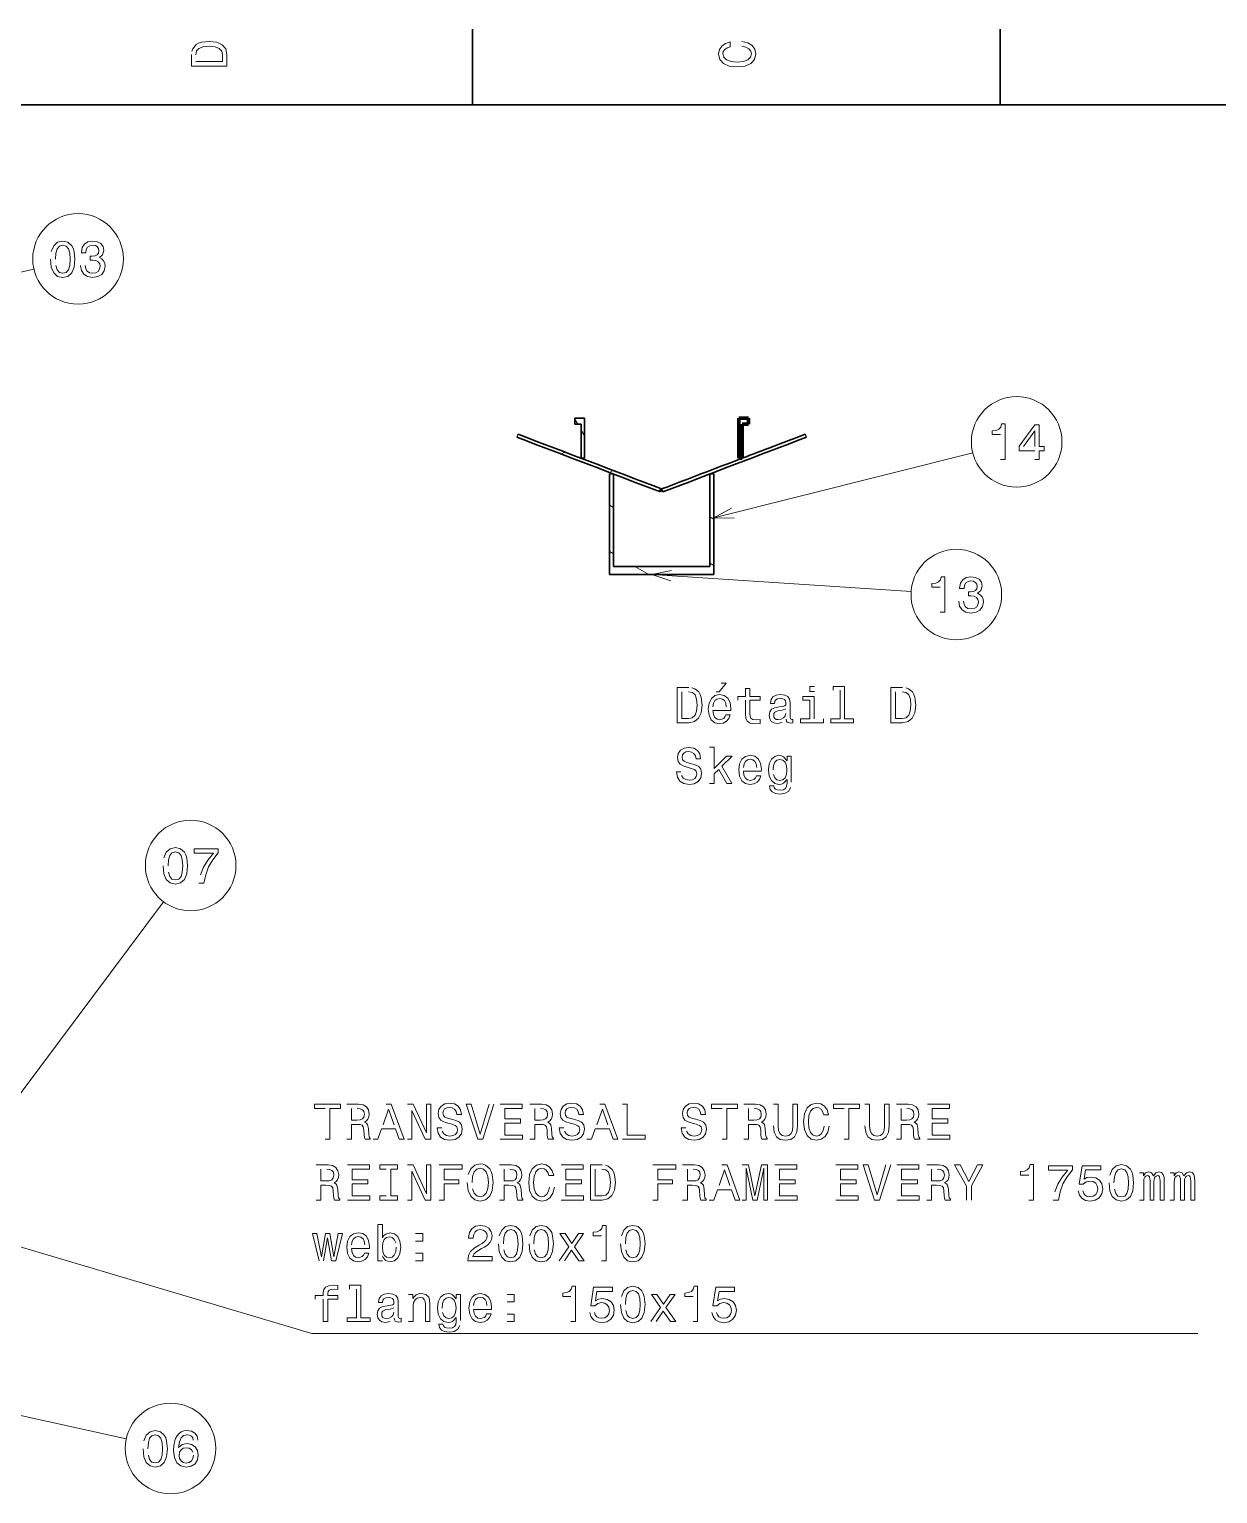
# Model space of a CAD drawing. Extents: x 0 to 179, y 1 to 126.
# Drawn here: x 92.9 to 143.1, y 63.3 to 125.2 of the extents above; entities that cross this region are included whole.
import ezdxf

# ---------------------------------------------------------------- set-up
doc = ezdxf.new("R2010")
doc.units = 0
doc.linetypes.add('DASHDOT', pattern=[18.5, 12, -3, 0.5, -3])

msp = doc.modelspace()

# ---------------------------------------------------------------- linework, layer by layer
at = {"color": 7, "lineweight": 35, "ltscale": 0.1875}
for points in [[(111.602, 122.018), (111.602, 125.207)], [(133.923, 122.018), (133.923, 125.207)]]:
    msp.add_lwpolyline(points, dxfattribs=at)
at = {"color": 7, "lineweight": 13}
for points in [[(99.733, 124.142), (99.733, 123.647), (101.221, 123.647), (101.221, 124.142), (101.174, 124.376), (101.031, 124.549), (100.797, 124.657), (100.477, 124.695), (100.151, 124.661), (100.023, 124.618), (99.92, 124.558), (99.78, 124.384), (99.746, 124.271)], [(122.989, 124.491), (123.169, 124.449), (123.297, 124.378), (123.377, 124.279), (123.402, 124.163), (123.364, 124.024), (123.248, 123.915), (123.059, 123.842), (122.798, 123.818), (122.538, 123.842), (122.347, 123.913), (122.232, 124.022), (122.191, 124.163), (122.212, 124.266), (122.272, 124.354), (122.369, 124.423), (122.502, 124.47), (122.502, 124.674), (122.298, 124.609), (122.144, 124.498), (122.047, 124.346), (122.013, 124.163), (122.067, 123.936), (122.217, 123.762), (122.463, 123.651), (122.798, 123.612), (123.132, 123.651), (123.379, 123.762), (123.531, 123.936), (123.583, 124.163), (123.542, 124.363), (123.428, 124.524), (123.242, 124.637), (122.989, 124.697)], [(99.911, 124.127), (99.943, 124.29), (100.042, 124.401), (100.218, 124.468), (100.477, 124.489), (100.728, 124.466), (100.904, 124.399), (101.009, 124.286), (101.043, 124.127), (101.043, 123.846), (99.911, 123.846)]]:
    msp.add_lwpolyline(points, dxfattribs=at)
at = {"color": 7, "lineweight": 35}
msp.add_lwpolyline([(174.312, 122.018), (4.252, 122.018)], dxfattribs=at)
at = {"color": 5, "lineweight": 13}
for points in [[(93.769, 115.478), (93.801, 115.141), (93.902, 114.901), (94.062, 114.755), (94.285, 114.708), (94.506, 114.755), (94.667, 114.901), (94.766, 115.141), (94.8, 115.478), (94.766, 115.812), (94.725, 115.945), (94.667, 116.054), (94.506, 116.2), (94.285, 116.25), (94.062, 116.2), (93.902, 116.052), (93.801, 115.812)], [(93.974, 115.478), (93.992, 115.737), (94.045, 115.924), (94.142, 116.033), (94.285, 116.072), (94.427, 116.033), (94.523, 115.924), (94.577, 115.737), (94.594, 115.478), (94.577, 115.216), (94.523, 115.03), (94.427, 114.92), (94.285, 114.884), (94.142, 114.92), (94.045, 115.03), (93.992, 115.216)], [(95.036, 115.218), (95.036, 115.203), (95.07, 114.997), (95.171, 114.843), (95.33, 114.744), (95.54, 114.708), (95.763, 114.744), (95.93, 114.839), (96.037, 114.989), (96.076, 115.182), (96.059, 115.308), (96.011, 115.411), (95.934, 115.491), (95.831, 115.548), (95.971, 115.664), (96.02, 115.849), (95.988, 116.016), (95.896, 116.142), (95.746, 116.222), (95.54, 116.25), (95.347, 116.215), (95.199, 116.121), (95.102, 115.971), (95.07, 115.771), (95.07, 115.756), (95.261, 115.756), (95.278, 115.894), (95.334, 115.992), (95.424, 116.052), (95.55, 116.074), (95.662, 116.057), (95.743, 116.012), (95.793, 115.939), (95.812, 115.84), (95.793, 115.735), (95.741, 115.664), (95.651, 115.621), (95.529, 115.608), (95.445, 115.611), (95.445, 115.441), (95.55, 115.446), (95.685, 115.426), (95.786, 115.375), (95.846, 115.291), (95.868, 115.182), (95.844, 115.057), (95.782, 114.965), (95.683, 114.907), (95.553, 114.888), (95.417, 114.909), (95.319, 114.974), (95.257, 115.077), (95.233, 115.218)], [(133.931, 107.013), (134.126, 107.013), (134.126, 108.512), (133.98, 108.512), (133.941, 108.381), (133.864, 108.294), (133.746, 108.242), (133.583, 108.225), (133.583, 108.073), (133.931, 108.073)], [(135.378, 107.013), (135.571, 107.013), (135.571, 107.382), (135.783, 107.382), (135.783, 107.554), (135.571, 107.554), (135.571, 108.469), (135.376, 108.469), (134.724, 107.571), (134.724, 107.382), (135.378, 107.382)], [(134.904, 107.554), (135.378, 108.221), (135.378, 107.554)], [(121.816, 104.538), (132.757, 107.29)], [(122.559, 104.951), (121.816, 104.538), (122.666, 104.525)], [(120.018, 102.31), (119.184, 102.144), (119.989, 101.871)], [(119.184, 102.144), (130.153, 101.421)], [(131.38, 100.551), (131.575, 100.551), (131.575, 102.05), (131.429, 102.05), (131.39, 101.919), (131.313, 101.831), (131.195, 101.78), (131.032, 101.763), (131.032, 101.61), (131.38, 101.61)], [(132.169, 101.019), (132.169, 101.004), (132.203, 100.798), (132.304, 100.643), (132.462, 100.545), (132.673, 100.508), (132.896, 100.545), (133.063, 100.639), (133.17, 100.789), (133.209, 100.982), (133.191, 101.109), (133.144, 101.212), (133.067, 101.291), (132.964, 101.349), (133.104, 101.465), (133.153, 101.649), (133.121, 101.816), (133.029, 101.943), (132.878, 102.022), (132.673, 102.05), (132.48, 102.016), (132.332, 101.921), (132.235, 101.771), (132.203, 101.572), (132.203, 101.557), (132.394, 101.557), (132.411, 101.694), (132.467, 101.793), (132.557, 101.853), (132.683, 101.874), (132.795, 101.857), (132.876, 101.812), (132.926, 101.739), (132.945, 101.64), (132.926, 101.535), (132.874, 101.465), (132.784, 101.422), (132.662, 101.409), (132.578, 101.411), (132.578, 101.242), (132.683, 101.246), (132.818, 101.227), (132.919, 101.175), (132.979, 101.092), (133.001, 100.982), (132.977, 100.858), (132.915, 100.766), (132.816, 100.708), (132.685, 100.688), (132.55, 100.71), (132.452, 100.774), (132.39, 100.877), (132.366, 101.019)], [(120.758, 97.362), (120.263, 97.362), (120.263, 95.874), (120.758, 95.874), (120.992, 95.921), (121.166, 96.064), (121.273, 96.298), (121.312, 96.618), (121.277, 96.943), (121.234, 97.072), (121.174, 97.175), (121.001, 97.314), (120.887, 97.349)], [(121.903, 97.181), (122.03, 97.181), (122.328, 97.546), (122.118, 97.546)], [(123.151, 96.826), (123.151, 96.249), (123.164, 96.062), (123.224, 95.934), (123.344, 95.859), (123.548, 95.833), (123.771, 95.844), (123.771, 96.006), (123.608, 95.994), (123.46, 96.011), (123.381, 96.064), (123.346, 96.154), (123.34, 96.281), (123.34, 96.826), (123.771, 96.826), (123.771, 96.986), (123.34, 96.986), (123.34, 97.323), (123.151, 97.323), (123.151, 96.986), (122.825, 96.986), (122.825, 96.826)], [(126.063, 97.413), (125.864, 97.413), (125.864, 97.199), (126.063, 97.199)], [(127.146, 97.254), (127.146, 96.032), (126.758, 96.032), (126.758, 95.874), (127.72, 95.874), (127.72, 96.032), (127.334, 96.032), (127.334, 97.413), (126.85, 97.413), (126.85, 97.254)], [(129.794, 97.362), (129.298, 97.362), (129.298, 95.874), (129.794, 95.874), (130.027, 95.921), (130.201, 96.064), (130.308, 96.298), (130.347, 96.618), (130.313, 96.943), (130.27, 97.072), (130.21, 97.175), (130.036, 97.314), (129.922, 97.349)], [(120.743, 97.184), (120.906, 97.151), (121.018, 97.053), (121.084, 96.877), (121.106, 96.618), (121.082, 96.367), (121.016, 96.191), (120.902, 96.086), (120.743, 96.051), (120.462, 96.051), (120.462, 97.184)], [(121.773, 96.395), (122.527, 96.395), (122.529, 96.482), (122.495, 96.729), (122.401, 96.913), (122.251, 97.025), (122.051, 97.066), (121.856, 97.023), (121.706, 96.903), (121.61, 96.708), (121.575, 96.45), (121.607, 96.187), (121.704, 95.994), (121.852, 95.874), (122.045, 95.833), (122.212, 95.861), (122.349, 95.934), (122.45, 96.049), (122.508, 96.204), (122.321, 96.204), (122.283, 96.118), (122.227, 96.054), (122.068, 96.002), (121.946, 96.026), (121.854, 96.101), (121.794, 96.223), (121.773, 96.388)], [(121.773, 96.553), (121.796, 96.701), (121.854, 96.811), (121.942, 96.877), (122.058, 96.901), (122.171, 96.877), (122.259, 96.811), (122.313, 96.701), (122.332, 96.553)], [(124.873, 96.024), (124.873, 96.017), (124.884, 95.944), (124.916, 95.893), (125.051, 95.852), (125.156, 95.869), (125.156, 96.015), (125.111, 96.009), (125.051, 96.036), (125.04, 96.122), (125.04, 96.718), (125.014, 96.871), (124.939, 96.978), (124.809, 97.042), (124.624, 97.066), (124.444, 97.04), (124.311, 96.967), (124.228, 96.853), (124.2, 96.703), (124.2, 96.69), (124.369, 96.69), (124.384, 96.78), (124.431, 96.845), (124.508, 96.883), (124.618, 96.898), (124.723, 96.888), (124.798, 96.856), (124.843, 96.8), (124.858, 96.723), (124.849, 96.633), (124.815, 96.588), (124.729, 96.566), (124.568, 96.549), (124.384, 96.51), (124.253, 96.442), (124.176, 96.335), (124.153, 96.176), (124.174, 96.034), (124.24, 95.929), (124.348, 95.863), (124.496, 95.839), (124.695, 95.884)], [(126.057, 96.032), (126.057, 96.986), (125.572, 96.986), (125.572, 96.826), (125.868, 96.826), (125.868, 96.032), (125.482, 96.032), (125.482, 95.874), (126.447, 95.874), (126.447, 96.032)], [(129.779, 97.184), (129.942, 97.151), (130.053, 97.053), (130.12, 96.877), (130.141, 96.618), (130.117, 96.367), (130.051, 96.191), (129.937, 96.086), (129.779, 96.051), (129.498, 96.051), (129.498, 97.184)], [(124.852, 96.277), (124.826, 96.165), (124.757, 96.079), (124.654, 96.024), (124.528, 96.004), (124.446, 96.015), (124.388, 96.049), (124.352, 96.109), (124.341, 96.193), (124.35, 96.268), (124.384, 96.322), (124.521, 96.382), (124.695, 96.407), (124.852, 96.459)], [(120.422, 93.794), (120.227, 93.794), (120.269, 93.566), (120.377, 93.399), (120.542, 93.298), (120.765, 93.262), (120.986, 93.296), (121.151, 93.391), (121.256, 93.539), (121.294, 93.734), (121.262, 93.909), (121.172, 94.023), (121.026, 94.098), (120.831, 94.154), (120.664, 94.195), (120.555, 94.242), (120.492, 94.31), (120.473, 94.418), (120.492, 94.514), (120.548, 94.587), (120.634, 94.636), (120.752, 94.654), (120.872, 94.632), (120.966, 94.574), (121.029, 94.478), (121.059, 94.347), (121.254, 94.347), (121.254, 94.351), (121.219, 94.553), (121.119, 94.703), (120.96, 94.797), (120.745, 94.829), (120.553, 94.797), (120.402, 94.707), (120.306, 94.568), (120.272, 94.388), (120.3, 94.227), (120.381, 94.117), (120.51, 94.045), (120.685, 93.989), (120.859, 93.94), (120.99, 93.892), (121.069, 93.824), (121.097, 93.712), (121.071, 93.599), (121.005, 93.513), (120.904, 93.459), (120.773, 93.442), (120.628, 93.466), (120.516, 93.534), (120.445, 93.646)], [(121.633, 93.303), (121.822, 93.303), (121.822, 93.708), (122.019, 93.899), (122.358, 93.303), (122.57, 93.303), (122.148, 94.03), (122.581, 94.454), (122.343, 94.454), (121.822, 93.935), (121.822, 94.842), (121.633, 94.842)], [(123.063, 93.824), (123.818, 93.824), (123.82, 93.912), (123.786, 94.158), (123.692, 94.343), (123.541, 94.454), (123.342, 94.495), (123.147, 94.452), (122.997, 94.332), (122.9, 94.137), (122.866, 93.879), (122.898, 93.616), (122.995, 93.423), (123.143, 93.303), (123.336, 93.262), (123.503, 93.29), (123.64, 93.363), (123.741, 93.479), (123.799, 93.633), (123.612, 93.633), (123.574, 93.547), (123.518, 93.483), (123.359, 93.431), (123.237, 93.455), (123.145, 93.53), (123.085, 93.652), (123.063, 93.817)], [(123.063, 93.982), (123.087, 94.13), (123.145, 94.24), (123.233, 94.306), (123.348, 94.33), (123.462, 94.306), (123.55, 94.24), (123.604, 94.13), (123.623, 93.982)], [(125.085, 93.354), (125.085, 94.454), (124.905, 94.454), (124.905, 94.268), (124.757, 94.437), (124.667, 94.48), (124.566, 94.495), (124.384, 94.452), (124.243, 94.332), (124.15, 94.139), (124.118, 93.879), (124.15, 93.618), (124.243, 93.425), (124.384, 93.303), (124.566, 93.262), (124.669, 93.277), (124.755, 93.316), (124.905, 93.479), (124.905, 93.316), (124.888, 93.187), (124.841, 93.095), (124.751, 93.041), (124.616, 93.022), (124.498, 93.035), (124.414, 93.067), (124.365, 93.123), (124.35, 93.198), (124.168, 93.198), (124.168, 93.189), (124.195, 93.052), (124.281, 92.949), (124.418, 92.882), (124.605, 92.859), (124.828, 92.891), (124.976, 92.981), (125.059, 93.138)], [(124.313, 93.879), (124.333, 94.07), (124.391, 94.212), (124.481, 94.295), (124.601, 94.325), (124.727, 94.295), (124.821, 94.212), (124.879, 94.07), (124.901, 93.879), (124.879, 93.684), (124.821, 93.545), (124.727, 93.459), (124.601, 93.431), (124.481, 93.459), (124.391, 93.545), (124.333, 93.687)], [(98.53, 89.817), (98.562, 89.481), (98.663, 89.241), (98.824, 89.095), (99.047, 89.048), (99.268, 89.095), (99.429, 89.241), (99.527, 89.481), (99.562, 89.817), (99.527, 90.152), (99.487, 90.285), (99.429, 90.394), (99.268, 90.54), (99.047, 90.589), (98.824, 90.54), (98.663, 90.392), (98.562, 90.152)], [(100.04, 89.091), (100.256, 89.091), (100.327, 89.444), (100.451, 89.774), (100.627, 90.081), (100.857, 90.368), (100.857, 90.546), (99.836, 90.546), (99.836, 90.351), (100.651, 90.351), (100.415, 90.062), (100.237, 89.759), (100.113, 89.438)], [(98.736, 89.817), (98.753, 90.077), (98.807, 90.263), (98.903, 90.373), (99.047, 90.411), (99.189, 90.373), (99.285, 90.263), (99.339, 90.077), (99.356, 89.817), (99.339, 89.556), (99.285, 89.369), (99.189, 89.26), (99.047, 89.223), (98.903, 89.26), (98.807, 89.369), (98.753, 89.556)], [(91.825, 79.294), (98.547, 88.3)], [(105.382, 78.252), (105.579, 78.252), (105.579, 79.56), (106.029, 79.56), (106.029, 79.74), (104.929, 79.74), (104.929, 79.56), (105.382, 79.56)], [(106.293, 78.252), (106.492, 78.252), (106.492, 78.88), (106.696, 78.88), (106.846, 78.874), (106.94, 78.844), (106.992, 78.773), (107.013, 78.646), (107.024, 78.453), (107.037, 78.327), (107.063, 78.252), (107.288, 78.252), (107.288, 78.292), (107.239, 78.353), (107.221, 78.464), (107.206, 78.704), (107.17, 78.882), (107.121, 78.938), (107.043, 78.979), (107.129, 79.032), (107.189, 79.107), (107.228, 79.202), (107.241, 79.315), (107.211, 79.495), (107.125, 79.63), (106.983, 79.712), (106.79, 79.74), (106.293, 79.74)], [(106.735, 79.558), (106.865, 79.545), (106.958, 79.504), (107.016, 79.429), (107.035, 79.311), (107.013, 79.187), (106.956, 79.112), (106.857, 79.073), (106.722, 79.062), (106.492, 79.062), (106.492, 79.558)], [(107.41, 78.252), (107.607, 78.252), (107.764, 78.689), (108.358, 78.689), (108.514, 78.252), (108.716, 78.252), (108.171, 79.742), (107.953, 79.742)], [(107.832, 78.871), (108.062, 79.527), (108.291, 78.871)], [(108.864, 78.252), (109.042, 78.252), (109.042, 79.472), (109.612, 78.252), (109.842, 78.252), (109.842, 79.74), (109.661, 79.74), (109.661, 78.52), (109.097, 79.74), (108.864, 79.74)], [(110.305, 78.743), (110.11, 78.743), (110.152, 78.515), (110.26, 78.348), (110.425, 78.247), (110.648, 78.211), (110.869, 78.245), (111.034, 78.34), (111.139, 78.488), (111.177, 78.683), (111.145, 78.859), (111.055, 78.972), (110.909, 79.047), (110.714, 79.103), (110.547, 79.144), (110.438, 79.191), (110.375, 79.259), (110.356, 79.367), (110.375, 79.463), (110.431, 79.536), (110.517, 79.585), (110.635, 79.603), (110.755, 79.581), (110.849, 79.523), (110.911, 79.427), (110.941, 79.296), (111.137, 79.296), (111.137, 79.3), (111.102, 79.502), (111.001, 79.652), (110.843, 79.746), (110.628, 79.778), (110.435, 79.746), (110.285, 79.656), (110.189, 79.517), (110.155, 79.337), (110.182, 79.176), (110.264, 79.067), (110.393, 78.994), (110.568, 78.938), (110.742, 78.889), (110.873, 78.841), (110.952, 78.773), (110.98, 78.661), (110.954, 78.548), (110.888, 78.462), (110.787, 78.408), (110.656, 78.391), (110.51, 78.415), (110.399, 78.483), (110.328, 78.595)], [(112.307, 79.742), (111.934, 78.475), (111.55, 79.742), (111.347, 79.742), (111.827, 78.252), (112.041, 78.252), (112.511, 79.742)], [(112.775, 78.252), (113.718, 78.252), (113.718, 78.432), (112.972, 78.432), (112.972, 78.936), (113.637, 78.936), (113.637, 79.114), (112.972, 79.114), (112.972, 79.56), (113.701, 79.56), (113.701, 79.74), (112.775, 79.74)], [(114.038, 78.252), (114.237, 78.252), (114.237, 78.88), (114.441, 78.88), (114.591, 78.874), (114.685, 78.844), (114.737, 78.773), (114.758, 78.646), (114.769, 78.453), (114.782, 78.327), (114.807, 78.252), (115.032, 78.252), (115.032, 78.292), (114.983, 78.353), (114.966, 78.464), (114.951, 78.704), (114.915, 78.882), (114.865, 78.938), (114.788, 78.979), (114.874, 79.032), (114.934, 79.107), (114.972, 79.202), (114.985, 79.315), (114.955, 79.495), (114.869, 79.63), (114.728, 79.712), (114.535, 79.74), (114.038, 79.74)], [(114.479, 79.558), (114.61, 79.545), (114.702, 79.504), (114.76, 79.429), (114.779, 79.311), (114.758, 79.187), (114.7, 79.112), (114.601, 79.073), (114.466, 79.062), (114.237, 79.062), (114.237, 79.558)], [(115.468, 78.743), (115.273, 78.743), (115.315, 78.515), (115.423, 78.348), (115.588, 78.247), (115.811, 78.211), (116.032, 78.245), (116.197, 78.34), (116.302, 78.488), (116.34, 78.683), (116.308, 78.859), (116.218, 78.972), (116.072, 79.047), (115.877, 79.103), (115.71, 79.144), (115.601, 79.191), (115.538, 79.259), (115.519, 79.367), (115.538, 79.463), (115.594, 79.536), (115.68, 79.585), (115.798, 79.603), (115.918, 79.581), (116.012, 79.523), (116.074, 79.427), (116.105, 79.296), (116.3, 79.296), (116.3, 79.3), (116.265, 79.502), (116.165, 79.652), (116.006, 79.746), (115.791, 79.778), (115.599, 79.746), (115.448, 79.656), (115.352, 79.517), (115.318, 79.337), (115.345, 79.176), (115.427, 79.067), (115.556, 78.994), (115.731, 78.938), (115.905, 78.889), (116.036, 78.841), (116.115, 78.773), (116.143, 78.661), (116.117, 78.548), (116.051, 78.462), (115.95, 78.408), (115.819, 78.391), (115.674, 78.415), (115.562, 78.483), (115.491, 78.595)], [(116.445, 78.252), (116.643, 78.252), (116.799, 78.689), (117.393, 78.689), (117.55, 78.252), (117.751, 78.252), (117.207, 79.742), (116.988, 79.742)], [(116.868, 78.871), (117.097, 79.527), (117.327, 78.871)], [(117.953, 78.252), (118.909, 78.252), (118.909, 78.432), (118.15, 78.432), (118.15, 79.74), (117.953, 79.74)], [(120.631, 78.743), (120.436, 78.743), (120.479, 78.515), (120.586, 78.348), (120.751, 78.247), (120.974, 78.211), (121.195, 78.245), (121.36, 78.34), (121.465, 78.488), (121.503, 78.683), (121.471, 78.859), (121.381, 78.972), (121.235, 79.047), (121.04, 79.103), (120.873, 79.144), (120.764, 79.191), (120.702, 79.259), (120.682, 79.367), (120.702, 79.463), (120.757, 79.536), (120.843, 79.585), (120.961, 79.603), (121.081, 79.581), (121.175, 79.523), (121.238, 79.427), (121.268, 79.296), (121.463, 79.296), (121.463, 79.3), (121.428, 79.502), (121.328, 79.652), (121.169, 79.746), (120.955, 79.778), (120.762, 79.746), (120.611, 79.656), (120.515, 79.517), (120.481, 79.337), (120.509, 79.176), (120.59, 79.067), (120.719, 78.994), (120.895, 78.938), (121.068, 78.889), (121.199, 78.841), (121.278, 78.773), (121.306, 78.661), (121.28, 78.548), (121.214, 78.462), (121.113, 78.408), (120.982, 78.391), (120.837, 78.415), (120.725, 78.483), (120.654, 78.595)], [(122.162, 78.252), (122.359, 78.252), (122.359, 79.56), (122.809, 79.56), (122.809, 79.74), (121.709, 79.74), (121.709, 79.56), (122.162, 79.56)], [(123.073, 78.252), (123.272, 78.252), (123.272, 78.88), (123.476, 78.88), (123.626, 78.874), (123.72, 78.844), (123.772, 78.773), (123.793, 78.646), (123.804, 78.453), (123.817, 78.327), (123.843, 78.252), (124.068, 78.252), (124.068, 78.292), (124.019, 78.353), (124.001, 78.464), (123.986, 78.704), (123.95, 78.882), (123.901, 78.938), (123.823, 78.979), (123.909, 79.032), (123.969, 79.107), (124.008, 79.202), (124.021, 79.315), (123.991, 79.495), (123.905, 79.63), (123.763, 79.712), (123.57, 79.74), (123.073, 79.74)], [(123.515, 79.558), (123.645, 79.545), (123.738, 79.504), (123.796, 79.429), (123.815, 79.311), (123.793, 79.187), (123.735, 79.112), (123.637, 79.073), (123.502, 79.062), (123.272, 79.062), (123.272, 79.558)], [(124.329, 78.818), (124.359, 78.55), (124.454, 78.359), (124.612, 78.25), (124.842, 78.211), (125.069, 78.25), (125.228, 78.359), (125.322, 78.548), (125.354, 78.818), (125.354, 79.74), (125.155, 79.74), (125.155, 78.807), (125.136, 78.625), (125.078, 78.494), (124.979, 78.417), (124.842, 78.391), (124.7, 78.417), (124.602, 78.494), (124.544, 78.623), (124.527, 78.807), (124.527, 79.74), (124.329, 79.74)], [(126.48, 78.805), (126.437, 78.625), (126.366, 78.496), (126.268, 78.417), (126.152, 78.391), (126.013, 78.43), (125.903, 78.545), (125.83, 78.734), (125.807, 78.996), (125.83, 79.255), (125.901, 79.446), (126.01, 79.562), (126.152, 79.603), (126.255, 79.581), (126.343, 79.521), (126.411, 79.425), (126.459, 79.292), (126.662, 79.292), (126.598, 79.495), (126.486, 79.65), (126.334, 79.746), (126.152, 79.78), (125.925, 79.727), (125.751, 79.577), (125.639, 79.33), (125.601, 78.996), (125.639, 78.661), (125.751, 78.415), (125.925, 78.262), (126.152, 78.211), (126.351, 78.252), (126.512, 78.365), (126.626, 78.552), (126.686, 78.805)], [(127.325, 78.252), (127.522, 78.252), (127.522, 79.56), (127.972, 79.56), (127.972, 79.74), (126.872, 79.74), (126.872, 79.56), (127.325, 79.56)], [(128.202, 78.818), (128.232, 78.55), (128.326, 78.359), (128.485, 78.25), (128.714, 78.211), (128.941, 78.25), (129.1, 78.359), (129.194, 78.548), (129.227, 78.818), (129.227, 79.74), (129.027, 79.74), (129.027, 78.807), (129.008, 78.625), (128.95, 78.494), (128.851, 78.417), (128.714, 78.391), (128.573, 78.417), (128.474, 78.494), (128.416, 78.623), (128.399, 78.807), (128.399, 79.74), (128.202, 79.74)], [(129.527, 78.252), (129.726, 78.252), (129.726, 78.88), (129.93, 78.88), (130.08, 78.874), (130.174, 78.844), (130.226, 78.773), (130.247, 78.646), (130.258, 78.453), (130.271, 78.327), (130.297, 78.252), (130.522, 78.252), (130.522, 78.292), (130.472, 78.353), (130.455, 78.464), (130.44, 78.704), (130.404, 78.882), (130.354, 78.938), (130.277, 78.979), (130.363, 79.032), (130.423, 79.107), (130.462, 79.202), (130.475, 79.315), (130.444, 79.495), (130.359, 79.63), (130.217, 79.712), (130.024, 79.74), (129.527, 79.74)], [(129.968, 79.558), (130.099, 79.545), (130.191, 79.504), (130.249, 79.429), (130.269, 79.311), (130.247, 79.187), (130.189, 79.112), (130.091, 79.073), (129.956, 79.062), (129.726, 79.062), (129.726, 79.558)], [(130.845, 78.252), (131.789, 78.252), (131.789, 78.432), (131.043, 78.432), (131.043, 78.936), (131.707, 78.936), (131.707, 79.114), (131.043, 79.114), (131.043, 79.56), (131.772, 79.56), (131.772, 79.74), (130.845, 79.74)], [(105.002, 75.681), (105.202, 75.681), (105.202, 76.309), (105.405, 76.309), (105.555, 76.303), (105.65, 76.273), (105.701, 76.202), (105.723, 76.075), (105.733, 75.882), (105.746, 75.756), (105.772, 75.681), (105.997, 75.681), (105.997, 75.722), (105.948, 75.782), (105.931, 75.893), (105.916, 76.133), (105.879, 76.311), (105.83, 76.367), (105.753, 76.408), (105.838, 76.461), (105.898, 76.536), (105.937, 76.631), (105.95, 76.744), (105.92, 76.925), (105.834, 77.06), (105.693, 77.141), (105.5, 77.169), (105.002, 77.169)], [(105.444, 76.987), (105.575, 76.974), (105.667, 76.933), (105.725, 76.858), (105.744, 76.74), (105.723, 76.616), (105.665, 76.541), (105.566, 76.502), (105.431, 76.491), (105.202, 76.491), (105.202, 76.987)], [(106.321, 75.681), (107.264, 75.681), (107.264, 75.861), (106.518, 75.861), (106.518, 76.365), (107.183, 76.365), (107.183, 76.543), (106.518, 76.543), (106.518, 76.989), (107.247, 76.989), (107.247, 77.169), (106.321, 77.169)], [(107.963, 75.861), (107.689, 75.861), (107.689, 75.681), (108.435, 75.681), (108.435, 75.861), (108.161, 75.861), (108.161, 76.989), (108.435, 76.989), (108.435, 77.169), (107.689, 77.169), (107.689, 76.989), (107.963, 76.989)], [(108.864, 75.681), (109.042, 75.681), (109.042, 76.901), (109.612, 75.681), (109.842, 75.681), (109.842, 77.169), (109.661, 77.169), (109.661, 75.949), (109.097, 77.169), (108.864, 77.169)], [(110.204, 75.681), (110.403, 75.681), (110.403, 76.365), (111.029, 76.365), (111.029, 76.543), (110.403, 76.543), (110.403, 76.989), (111.173, 76.989), (111.173, 77.169), (110.204, 77.169)], [(111.383, 76.425), (111.422, 76.09), (111.533, 75.844), (111.707, 75.692), (111.934, 75.64), (112.159, 75.692), (112.335, 75.844), (112.444, 76.09), (112.485, 76.425), (112.444, 76.757), (112.397, 76.892), (112.335, 77.004), (112.159, 77.156), (112.052, 77.195), (111.934, 77.21), (111.705, 77.156), (111.531, 77.006), (111.422, 76.759)], [(111.589, 76.425), (111.613, 76.684), (111.683, 76.875), (111.793, 76.991), (111.934, 77.032), (112.074, 76.991), (112.183, 76.873), (112.254, 76.682), (112.279, 76.425), (112.254, 76.165), (112.183, 75.975), (112.074, 75.859), (111.934, 75.82), (111.793, 75.859), (111.683, 75.975), (111.613, 76.163)], [(112.747, 75.681), (112.946, 75.681), (112.946, 76.309), (113.15, 76.309), (113.3, 76.303), (113.394, 76.273), (113.446, 76.202), (113.467, 76.075), (113.478, 75.882), (113.491, 75.756), (113.517, 75.681), (113.742, 75.681), (113.742, 75.722), (113.692, 75.782), (113.675, 75.893), (113.66, 76.133), (113.624, 76.311), (113.574, 76.367), (113.497, 76.408), (113.583, 76.461), (113.643, 76.536), (113.682, 76.631), (113.695, 76.744), (113.664, 76.925), (113.579, 77.06), (113.437, 77.141), (113.244, 77.169), (112.747, 77.169)], [(113.188, 76.987), (113.319, 76.974), (113.411, 76.933), (113.469, 76.858), (113.489, 76.74), (113.467, 76.616), (113.409, 76.541), (113.311, 76.502), (113.176, 76.491), (112.946, 76.491), (112.946, 76.987)], [(114.863, 76.234), (114.82, 76.054), (114.749, 75.925), (114.651, 75.846), (114.535, 75.82), (114.396, 75.859), (114.286, 75.975), (114.213, 76.163), (114.19, 76.425), (114.213, 76.684), (114.284, 76.875), (114.393, 76.991), (114.535, 77.032), (114.638, 77.01), (114.726, 76.95), (114.794, 76.854), (114.842, 76.721), (115.045, 76.721), (114.981, 76.925), (114.869, 77.079), (114.717, 77.175), (114.535, 77.21), (114.308, 77.156), (114.134, 77.006), (114.023, 76.759), (113.984, 76.425), (114.023, 76.09), (114.134, 75.844), (114.308, 75.692), (114.535, 75.64), (114.734, 75.681), (114.895, 75.795), (115.009, 75.981), (115.069, 76.234)], [(115.356, 75.681), (116.3, 75.681), (116.3, 75.861), (115.553, 75.861), (115.553, 76.365), (116.218, 76.365), (116.218, 76.543), (115.553, 76.543), (115.553, 76.989), (116.282, 76.989), (116.282, 77.169), (115.356, 77.169)], [(117.095, 77.169), (116.6, 77.169), (116.6, 75.681), (117.095, 75.681), (117.329, 75.728), (117.502, 75.872), (117.61, 76.105), (117.648, 76.425), (117.614, 76.751), (117.571, 76.879), (117.511, 76.982), (117.337, 77.122), (117.224, 77.156)], [(117.08, 76.991), (117.243, 76.959), (117.355, 76.86), (117.421, 76.684), (117.442, 76.425), (117.419, 76.174), (117.352, 75.998), (117.239, 75.893), (117.08, 75.859), (116.799, 75.859), (116.799, 76.991)], [(119.239, 75.681), (119.439, 75.681), (119.439, 76.365), (120.065, 76.365), (120.065, 76.543), (119.439, 76.543), (119.439, 76.989), (120.208, 76.989), (120.208, 77.169), (119.239, 77.169)], [(120.491, 75.681), (120.691, 75.681), (120.691, 76.309), (120.895, 76.309), (121.045, 76.303), (121.139, 76.273), (121.19, 76.202), (121.212, 76.075), (121.223, 75.882), (121.235, 75.756), (121.261, 75.681), (121.486, 75.681), (121.486, 75.722), (121.437, 75.782), (121.42, 75.893), (121.405, 76.133), (121.368, 76.311), (121.319, 76.367), (121.242, 76.408), (121.328, 76.461), (121.388, 76.536), (121.426, 76.631), (121.439, 76.744), (121.409, 76.925), (121.323, 77.06), (121.182, 77.141), (120.989, 77.169), (120.491, 77.169)], [(120.933, 76.987), (121.064, 76.974), (121.156, 76.933), (121.214, 76.858), (121.233, 76.74), (121.212, 76.616), (121.154, 76.541), (121.055, 76.502), (120.92, 76.491), (120.691, 76.491), (120.691, 76.987)], [(121.609, 75.681), (121.806, 75.681), (121.962, 76.118), (122.556, 76.118), (122.713, 75.681), (122.914, 75.681), (122.37, 77.171), (122.151, 77.171)], [(122.031, 76.301), (122.26, 76.957), (122.49, 76.301)], [(123.015, 75.681), (123.18, 75.681), (123.18, 77.032), (123.459, 75.681), (123.643, 75.681), (123.92, 77.032), (123.92, 75.681), (124.087, 75.681), (124.087, 77.169), (123.826, 77.169), (123.551, 75.857), (123.279, 77.169), (123.015, 77.169)], [(124.392, 75.681), (125.335, 75.681), (125.335, 75.861), (124.589, 75.861), (124.589, 76.365), (125.254, 76.365), (125.254, 76.543), (124.589, 76.543), (124.589, 76.989), (125.318, 76.989), (125.318, 77.169), (124.392, 77.169)], [(126.973, 75.681), (127.917, 75.681), (127.917, 75.861), (127.17, 75.861), (127.17, 76.365), (127.835, 76.365), (127.835, 76.543), (127.17, 76.543), (127.17, 76.989), (127.899, 76.989), (127.899, 77.169), (126.973, 77.169)], [(129.087, 77.171), (128.714, 75.904), (128.33, 77.171), (128.127, 77.171), (128.607, 75.681), (128.821, 75.681), (129.291, 77.171)], [(129.555, 75.681), (130.498, 75.681), (130.498, 75.861), (129.752, 75.861), (129.752, 76.365), (130.417, 76.365), (130.417, 76.543), (129.752, 76.543), (129.752, 76.989), (130.481, 76.989), (130.481, 77.169), (129.555, 77.169)], [(130.818, 75.681), (131.017, 75.681), (131.017, 76.309), (131.221, 76.309), (131.371, 76.303), (131.465, 76.273), (131.517, 76.202), (131.538, 76.075), (131.549, 75.882), (131.562, 75.756), (131.587, 75.681), (131.812, 75.681), (131.812, 75.722), (131.763, 75.782), (131.746, 75.893), (131.731, 76.133), (131.695, 76.311), (131.645, 76.367), (131.568, 76.408), (131.654, 76.461), (131.714, 76.536), (131.752, 76.631), (131.765, 76.744), (131.735, 76.925), (131.649, 77.06), (131.508, 77.141), (131.315, 77.169), (130.818, 77.169)], [(131.259, 76.987), (131.39, 76.974), (131.482, 76.933), (131.54, 76.858), (131.559, 76.74), (131.538, 76.616), (131.48, 76.541), (131.381, 76.502), (131.246, 76.491), (131.017, 76.491), (131.017, 76.987)], [(132.698, 75.681), (132.698, 76.283), (133.187, 77.171), (132.964, 77.171), (132.597, 76.466), (132.226, 77.171), (131.988, 77.171), (132.499, 76.271), (132.499, 75.681)], [(135.129, 75.681), (135.325, 75.681), (135.325, 77.18), (135.179, 77.18), (135.14, 77.049), (135.063, 76.961), (134.945, 76.91), (134.782, 76.892), (134.782, 76.74), (135.129, 76.74)], [(136.161, 75.681), (136.377, 75.681), (136.448, 76.035), (136.572, 76.365), (136.748, 76.672), (136.978, 76.959), (136.978, 77.137), (135.957, 77.137), (135.957, 76.942), (136.772, 76.942), (136.536, 76.652), (136.358, 76.35), (136.234, 76.028)], [(137.218, 76.069), (137.265, 75.893), (137.37, 75.756), (137.524, 75.67), (137.722, 75.638), (137.938, 75.677), (138.108, 75.782), (138.215, 75.949), (138.256, 76.163), (138.219, 76.363), (138.116, 76.519), (137.955, 76.62), (137.747, 76.656), (137.587, 76.631), (137.462, 76.56), (137.522, 76.961), (138.174, 76.961), (138.174, 77.137), (137.379, 77.137), (137.261, 76.348), (137.432, 76.348), (137.557, 76.449), (137.715, 76.485), (137.852, 76.461), (137.958, 76.393), (138.024, 76.288), (138.048, 76.153), (138.024, 76.018), (137.955, 75.912), (137.85, 75.846), (137.715, 75.822), (137.602, 75.837), (137.514, 75.887), (137.449, 75.964), (137.417, 76.069)], [(138.524, 76.408), (138.556, 76.071), (138.657, 75.831), (138.817, 75.685), (139.04, 75.638), (139.261, 75.685), (139.422, 75.831), (139.521, 76.071), (139.555, 76.408), (139.521, 76.742), (139.48, 76.875), (139.422, 76.985), (139.261, 77.13), (139.04, 77.18), (138.817, 77.13), (138.657, 76.982), (138.556, 76.742)], [(138.729, 76.408), (138.747, 76.667), (138.8, 76.854), (138.897, 76.963), (139.04, 77.002), (139.182, 76.963), (139.278, 76.854), (139.332, 76.667), (139.349, 76.408), (139.332, 76.146), (139.278, 75.96), (139.182, 75.85), (139.04, 75.814), (138.897, 75.85), (138.8, 75.96), (138.747, 76.146)], [(139.812, 75.681), (139.986, 75.681), (139.986, 76.451), (139.997, 76.566), (140.029, 76.65), (140.078, 76.699), (140.142, 76.719), (140.194, 76.702), (140.228, 76.659), (140.245, 76.586), (140.252, 76.489), (140.252, 75.681), (140.415, 75.681), (140.415, 76.451), (140.425, 76.564), (140.458, 76.648), (140.509, 76.699), (140.573, 76.719), (140.625, 76.702), (140.659, 76.659), (140.681, 76.489), (140.681, 75.681), (140.854, 75.681), (140.854, 76.476), (140.844, 76.641), (140.809, 76.768), (140.741, 76.845), (140.629, 76.873), (140.498, 76.83), (140.398, 76.706), (140.318, 76.828), (140.185, 76.873), (140.063, 76.83), (139.979, 76.71), (139.979, 76.832), (139.812, 76.832)], [(141.103, 75.681), (141.277, 75.681), (141.277, 76.451), (141.287, 76.566), (141.32, 76.65), (141.369, 76.699), (141.433, 76.719), (141.485, 76.702), (141.519, 76.659), (141.536, 76.586), (141.543, 76.489), (141.543, 75.681), (141.705, 75.681), (141.705, 76.451), (141.716, 76.564), (141.748, 76.648), (141.8, 76.699), (141.864, 76.719), (141.916, 76.702), (141.95, 76.659), (141.971, 76.489), (141.971, 75.681), (142.145, 75.681), (142.145, 76.476), (142.134, 76.641), (142.1, 76.768), (142.031, 76.845), (141.92, 76.873), (141.789, 76.83), (141.688, 76.706), (141.609, 76.828), (141.476, 76.873), (141.354, 76.83), (141.27, 76.71), (141.27, 76.832), (141.103, 76.832)], [(89.955, 74.449), (104.809, 70.033), (142.267, 70.033)], [(107.796, 73.288), (107.935, 73.123), (108.126, 73.069), (108.306, 73.11), (108.45, 73.232), (108.54, 73.427), (108.574, 73.687), (108.54, 73.946), (108.448, 74.139), (108.306, 74.259), (108.126, 74.302), (107.938, 74.246), (107.86, 74.178), (107.796, 74.086), (107.796, 74.65), (107.607, 74.65), (107.607, 73.11), (107.796, 73.11)], [(111.411, 73.11), (112.434, 73.11), (112.434, 73.294), (111.625, 73.294), (111.67, 73.395), (111.748, 73.479), (111.986, 73.631), (112.112, 73.695), (112.254, 73.788), (112.354, 73.895), (112.412, 74.021), (112.434, 74.165), (112.397, 74.345), (112.297, 74.487), (112.142, 74.577), (111.943, 74.609), (111.737, 74.572), (111.58, 74.472), (111.48, 74.311), (111.445, 74.099), (111.445, 74.069), (111.64, 74.069), (111.64, 74.086), (111.66, 74.231), (111.718, 74.339), (111.81, 74.407), (111.932, 74.431), (112.056, 74.409), (112.149, 74.356), (112.209, 74.272), (112.23, 74.167), (112.215, 74.069), (112.174, 73.985), (112.106, 73.912), (112.011, 73.848), (111.885, 73.779), (111.675, 73.646), (111.527, 73.505), (111.439, 73.333), (111.411, 73.117)], [(112.708, 73.837), (112.74, 73.5), (112.841, 73.26), (113.002, 73.114), (113.225, 73.067), (113.446, 73.114), (113.607, 73.26), (113.705, 73.5), (113.74, 73.837), (113.705, 74.171), (113.664, 74.304), (113.607, 74.414), (113.446, 74.56), (113.225, 74.609), (113.002, 74.56), (112.841, 74.412), (112.74, 74.171)], [(112.914, 73.837), (112.931, 74.096), (112.985, 74.283), (113.081, 74.392), (113.225, 74.431), (113.366, 74.392), (113.463, 74.283), (113.517, 74.096), (113.534, 73.837), (113.517, 73.575), (113.463, 73.389), (113.366, 73.279), (113.225, 73.243), (113.081, 73.279), (112.985, 73.389), (112.931, 73.575)], [(113.999, 73.837), (114.031, 73.5), (114.132, 73.26), (114.293, 73.114), (114.516, 73.067), (114.737, 73.114), (114.897, 73.26), (114.996, 73.5), (115.03, 73.837), (114.996, 74.171), (114.955, 74.304), (114.897, 74.414), (114.737, 74.56), (114.516, 74.609), (114.293, 74.56), (114.132, 74.412), (114.031, 74.171)], [(114.205, 73.837), (114.222, 74.096), (114.276, 74.283), (114.372, 74.392), (114.516, 74.431), (114.657, 74.392), (114.754, 74.283), (114.807, 74.096), (114.824, 73.837), (114.807, 73.575), (114.754, 73.389), (114.657, 73.279), (114.516, 73.243), (114.372, 73.279), (114.276, 73.389), (114.222, 73.575)], [(117.059, 73.11), (117.254, 73.11), (117.254, 74.609), (117.108, 74.609), (117.069, 74.478), (116.992, 74.39), (116.874, 74.339), (116.711, 74.322), (116.711, 74.169), (117.059, 74.169)], [(117.871, 73.837), (117.903, 73.5), (118.004, 73.26), (118.165, 73.114), (118.388, 73.067), (118.609, 73.114), (118.77, 73.26), (118.868, 73.5), (118.903, 73.837), (118.868, 74.171), (118.828, 74.304), (118.77, 74.414), (118.609, 74.56), (118.388, 74.609), (118.165, 74.56), (118.004, 74.412), (117.903, 74.171)], [(118.077, 73.837), (118.094, 74.096), (118.148, 74.283), (118.244, 74.392), (118.388, 74.431), (118.53, 74.392), (118.626, 74.283), (118.68, 74.096), (118.697, 73.837), (118.68, 73.575), (118.626, 73.389), (118.53, 73.279), (118.388, 73.243), (118.244, 73.279), (118.148, 73.389), (118.094, 73.575)], [(105.309, 73.11), (105.48, 74.088), (105.652, 73.11), (105.832, 73.11), (106.115, 74.261), (105.933, 74.261), (105.742, 73.284), (105.573, 74.261), (105.386, 74.261), (105.217, 73.284), (105.026, 74.261), (104.846, 74.261), (105.129, 73.11)], [(106.492, 73.631), (107.247, 73.631), (107.249, 73.719), (107.215, 73.966), (107.121, 74.15), (106.971, 74.261), (106.771, 74.302), (106.576, 74.259), (106.426, 74.139), (106.329, 73.944), (106.295, 73.687), (106.327, 73.423), (106.424, 73.23), (106.572, 73.11), (106.765, 73.069), (106.932, 73.097), (107.069, 73.17), (107.17, 73.286), (107.228, 73.44), (107.041, 73.44), (107.003, 73.355), (106.947, 73.29), (106.788, 73.239), (106.666, 73.262), (106.574, 73.337), (106.514, 73.46), (106.492, 73.625)], [(106.492, 73.79), (106.516, 73.938), (106.574, 74.047), (106.662, 74.114), (106.778, 74.137), (106.891, 74.114), (106.979, 74.047), (107.033, 73.938), (107.052, 73.79)], [(108.381, 73.687), (108.36, 73.494), (108.302, 73.352), (108.21, 73.267), (108.094, 73.239), (107.968, 73.267), (107.875, 73.352), (107.817, 73.492), (107.798, 73.687), (107.817, 73.88), (107.875, 74.019), (107.968, 74.103), (108.094, 74.133), (108.21, 74.103), (108.302, 74.017), (108.36, 73.878)], [(109.205, 73.942), (109.501, 73.942), (109.501, 74.261), (109.205, 74.261)], [(115.5, 73.11), (115.796, 73.558), (116.1, 73.11), (116.328, 73.11), (115.916, 73.704), (116.304, 74.261), (116.085, 74.261), (115.804, 73.843), (115.523, 74.261), (115.3, 74.261), (115.682, 73.702), (115.279, 73.11)], [(109.205, 73.11), (109.501, 73.11), (109.501, 73.43), (109.205, 73.43)], [(105.298, 71.491), (105.298, 70.539), (105.487, 70.539), (105.487, 71.491), (105.916, 71.491), (105.916, 71.652), (105.487, 71.652), (105.487, 71.723), (105.502, 71.809), (105.551, 71.867), (105.635, 71.901), (105.755, 71.914), (105.916, 71.905), (105.916, 72.068), (105.712, 72.079), (105.528, 72.059), (105.399, 72.002), (105.322, 71.901), (105.298, 71.757), (105.298, 71.652), (104.953, 71.652), (104.953, 71.491)], [(106.702, 71.92), (106.702, 70.698), (106.314, 70.698), (106.314, 70.539), (107.277, 70.539), (107.277, 70.698), (106.891, 70.698), (106.891, 72.079), (106.407, 72.079), (106.407, 71.92)], [(115.768, 70.539), (115.963, 70.539), (115.963, 72.038), (115.817, 72.038), (115.779, 71.907), (115.701, 71.819), (115.583, 71.768), (115.421, 71.751), (115.421, 71.598), (115.768, 71.598)], [(116.566, 70.927), (116.613, 70.752), (116.718, 70.614), (116.872, 70.529), (117.069, 70.496), (117.286, 70.535), (117.455, 70.64), (117.563, 70.807), (117.603, 71.022), (117.567, 71.221), (117.464, 71.378), (117.303, 71.478), (117.095, 71.515), (116.934, 71.489), (116.81, 71.418), (116.87, 71.819), (117.522, 71.819), (117.522, 71.995), (116.726, 71.995), (116.608, 71.206), (116.78, 71.206), (116.904, 71.307), (117.063, 71.343), (117.2, 71.32), (117.305, 71.251), (117.372, 71.146), (117.395, 71.011), (117.372, 70.876), (117.303, 70.771), (117.198, 70.704), (117.063, 70.681), (116.949, 70.696), (116.861, 70.745), (116.797, 70.822), (116.765, 70.927)], [(117.871, 71.266), (117.903, 70.93), (118.004, 70.689), (118.165, 70.544), (118.388, 70.496), (118.609, 70.544), (118.77, 70.689), (118.868, 70.93), (118.903, 71.266), (118.868, 71.601), (118.828, 71.734), (118.77, 71.843), (118.609, 71.989), (118.388, 72.038), (118.165, 71.989), (118.004, 71.841), (117.903, 71.601)], [(118.077, 71.266), (118.094, 71.526), (118.148, 71.712), (118.244, 71.821), (118.388, 71.86), (118.53, 71.821), (118.626, 71.712), (118.68, 71.526), (118.697, 71.266), (118.68, 71.005), (118.626, 70.818), (118.53, 70.709), (118.388, 70.672), (118.244, 70.709), (118.148, 70.818), (118.094, 71.005)], [(120.931, 70.539), (121.126, 70.539), (121.126, 72.038), (120.98, 72.038), (120.942, 71.907), (120.864, 71.819), (120.747, 71.768), (120.584, 71.751), (120.584, 71.598), (120.931, 71.598)], [(121.729, 70.927), (121.776, 70.752), (121.881, 70.614), (122.035, 70.529), (122.232, 70.496), (122.449, 70.535), (122.618, 70.64), (122.726, 70.807), (122.766, 71.022), (122.73, 71.221), (122.627, 71.378), (122.466, 71.478), (122.258, 71.515), (122.097, 71.489), (121.973, 71.418), (122.033, 71.819), (122.685, 71.819), (122.685, 71.995), (121.889, 71.995), (121.771, 71.206), (121.943, 71.206), (122.067, 71.307), (122.226, 71.343), (122.363, 71.32), (122.468, 71.251), (122.535, 71.146), (122.558, 71.011), (122.535, 70.876), (122.466, 70.771), (122.361, 70.704), (122.226, 70.681), (122.112, 70.696), (122.024, 70.745), (121.96, 70.822), (121.928, 70.927)], [(108.302, 70.689), (108.302, 70.683), (108.313, 70.61), (108.345, 70.559), (108.48, 70.518), (108.585, 70.535), (108.585, 70.681), (108.54, 70.674), (108.48, 70.702), (108.469, 70.788), (108.469, 71.384), (108.444, 71.536), (108.368, 71.644), (108.238, 71.708), (108.053, 71.731), (107.873, 71.706), (107.74, 71.633), (107.657, 71.519), (107.629, 71.369), (107.629, 71.356), (107.798, 71.356), (107.813, 71.446), (107.86, 71.511), (107.938, 71.549), (108.047, 71.564), (108.152, 71.553), (108.227, 71.521), (108.272, 71.466), (108.287, 71.388), (108.278, 71.298), (108.244, 71.253), (108.158, 71.232), (107.998, 71.215), (107.813, 71.176), (107.682, 71.107), (107.605, 71), (107.582, 70.842), (107.603, 70.7), (107.669, 70.595), (107.777, 70.529), (107.925, 70.505), (108.124, 70.55)], [(108.909, 70.539), (109.097, 70.539), (109.097, 71.204), (109.117, 71.356), (109.179, 71.468), (109.275, 71.536), (109.404, 71.562), (109.507, 71.541), (109.571, 71.483), (109.604, 71.386), (109.614, 71.258), (109.614, 70.539), (109.803, 70.539), (109.803, 71.296), (109.794, 71.448), (109.756, 71.575), (109.629, 71.691), (109.432, 71.731), (109.323, 71.716), (109.23, 71.676), (109.151, 71.607), (109.089, 71.515), (109.089, 71.691), (108.909, 71.691)], [(111.096, 70.591), (111.096, 71.691), (110.916, 71.691), (110.916, 71.504), (110.768, 71.674), (110.678, 71.716), (110.577, 71.731), (110.395, 71.689), (110.253, 71.568), (110.161, 71.375), (110.129, 71.116), (110.161, 70.854), (110.253, 70.661), (110.395, 70.539), (110.577, 70.499), (110.68, 70.514), (110.766, 70.552), (110.916, 70.715), (110.916, 70.552), (110.899, 70.423), (110.851, 70.331), (110.761, 70.278), (110.626, 70.258), (110.508, 70.271), (110.425, 70.303), (110.375, 70.359), (110.36, 70.434), (110.178, 70.434), (110.178, 70.426), (110.206, 70.288), (110.292, 70.185), (110.429, 70.119), (110.616, 70.095), (110.839, 70.128), (110.986, 70.218), (111.07, 70.374)], [(110.324, 71.116), (110.343, 71.307), (110.401, 71.448), (110.491, 71.532), (110.611, 71.562), (110.738, 71.532), (110.832, 71.448), (110.89, 71.307), (110.911, 71.116), (110.89, 70.921), (110.832, 70.782), (110.738, 70.696), (110.611, 70.668), (110.491, 70.696), (110.401, 70.782), (110.343, 70.923)], [(111.655, 71.06), (112.41, 71.06), (112.412, 71.148), (112.378, 71.395), (112.284, 71.579), (112.134, 71.691), (111.934, 71.731), (111.739, 71.689), (111.589, 71.568), (111.492, 71.373), (111.458, 71.116), (111.49, 70.852), (111.587, 70.659), (111.735, 70.539), (111.928, 70.499), (112.095, 70.526), (112.232, 70.599), (112.333, 70.715), (112.391, 70.869), (112.204, 70.869), (112.166, 70.784), (112.11, 70.719), (111.951, 70.668), (111.829, 70.692), (111.737, 70.767), (111.677, 70.889), (111.655, 71.054)], [(111.655, 71.219), (111.679, 71.367), (111.737, 71.476), (111.825, 71.543), (111.941, 71.566), (112.054, 71.543), (112.142, 71.476), (112.196, 71.367), (112.215, 71.219)], [(113.077, 71.371), (113.373, 71.371), (113.373, 71.691), (113.077, 71.691)], [(119.372, 70.539), (119.668, 70.987), (119.973, 70.539), (120.2, 70.539), (119.788, 71.133), (120.176, 71.691), (119.958, 71.691), (119.677, 71.273), (119.396, 71.691), (119.173, 71.691), (119.554, 71.131), (119.151, 70.539)], [(108.281, 70.942), (108.255, 70.831), (108.186, 70.745), (108.083, 70.689), (107.957, 70.67), (107.875, 70.681), (107.817, 70.715), (107.781, 70.775), (107.77, 70.859), (107.779, 70.934), (107.813, 70.987), (107.95, 71.047), (108.124, 71.073), (108.281, 71.125)], [(113.077, 70.539), (113.373, 70.539), (113.373, 70.859), (113.077, 70.859)], [(87.018, 67.776), (96.972, 65.587)], [(97.68, 65.159), (97.712, 64.822), (97.813, 64.582), (97.974, 64.436), (98.197, 64.389), (98.418, 64.436), (98.578, 64.582), (98.677, 64.822), (98.711, 65.159), (98.677, 65.493), (98.636, 65.626), (98.578, 65.735), (98.418, 65.881), (98.197, 65.931), (97.974, 65.881), (97.813, 65.733), (97.712, 65.493)], [(97.886, 65.159), (97.903, 65.418), (97.957, 65.605), (98.053, 65.714), (98.197, 65.753), (98.338, 65.714), (98.435, 65.605), (98.488, 65.418), (98.506, 65.159), (98.488, 64.897), (98.435, 64.71), (98.338, 64.601), (98.197, 64.565), (98.053, 64.601), (97.957, 64.71), (97.903, 64.897)], [(100.002, 65.519), (99.961, 65.693), (99.867, 65.821), (99.721, 65.903), (99.533, 65.931), (99.406, 65.915), (99.297, 65.875), (99.2, 65.808), (99.119, 65.714), (99.054, 65.596), (99.007, 65.452), (98.977, 65.283), (98.969, 65.092), (99.003, 64.788), (99.108, 64.567), (99.277, 64.434), (99.509, 64.389), (99.717, 64.427), (99.876, 64.528), (99.979, 64.687), (100.015, 64.888), (99.979, 65.092), (99.88, 65.249), (99.728, 65.347), (99.539, 65.382), (99.335, 65.339), (99.183, 65.217), (99.215, 65.452), (99.284, 65.622), (99.389, 65.723), (99.535, 65.757), (99.642, 65.74), (99.723, 65.695), (99.777, 65.62), (99.805, 65.519)], [(99.807, 64.886), (99.783, 64.751), (99.723, 64.648), (99.627, 64.58), (99.507, 64.558), (99.38, 64.58), (99.284, 64.646), (99.222, 64.749), (99.202, 64.884), (99.224, 65.017), (99.284, 65.118), (99.382, 65.182), (99.515, 65.206), (99.631, 65.182), (99.723, 65.12), (99.783, 65.019)]]:
    msp.add_lwpolyline(points, dxfattribs=at)
at = {"color": 5, "lineweight": 13, "ltscale": 0.374844}
msp.add_lwpolyline([(86.852, 113.638), (93.064, 115.066)], dxfattribs=at)
at = {"color": 7, "lineweight": 35, "ltscale": 0.0148}
for points in [[(115.94, 108.509), (115.94, 108.761)], [(123.27, 108.509), (123.27, 108.761)]]:
    msp.add_lwpolyline(points, dxfattribs=at)
at = {"color": 7, "lineweight": 35, "ltscale": 0.0235}
for points in [[(115.94, 108.761), (116.34, 108.761)], [(123.27, 108.761), (122.87, 108.761)]]:
    msp.add_lwpolyline(points, dxfattribs=at)
at = {"color": 7, "lineweight": 13, "ltscale": 0.013482}
msp.add_lwpolyline([(116.055, 108.509), (115.94, 108.708)], dxfattribs=at)
at = {"color": 7, "lineweight": 35, "ltscale": 0.0155}
for points in [[(116.204, 108.509), (115.94, 108.509)], [(123.006, 108.509), (123.27, 108.509)]]:
    msp.add_lwpolyline(points, dxfattribs=at)
at = {"color": 7, "lineweight": 35, "ltscale": 0.0852}
for points in [[(116.204, 107.06), (116.204, 108.509)], [(123.006, 107.06), (123.006, 108.509)]]:
    msp.add_lwpolyline(points, dxfattribs=at)
at = {"color": 7, "lineweight": 35, "ltscale": 0.1}
for points in [[(116.34, 108.761), (116.34, 107.06)], [(122.87, 108.761), (122.87, 107.06)]]:
    msp.add_lwpolyline(points, dxfattribs=at)
at = {"color": 7, "lineweight": 140, "ltscale": 0.0235}
msp.add_lwpolyline([(123.27, 108.761), (122.87, 108.761)], dxfattribs=at)
at = {"color": 7, "lineweight": 140, "ltscale": 0.014286}
for points in [[(122.87, 108.761), (122.87, 108.518)], [(122.87, 108.518), (122.87, 108.275)], [(122.87, 108.275), (122.87, 108.032)], [(122.87, 108.032), (122.87, 107.789)], [(122.87, 107.789), (122.87, 107.546)], [(122.87, 107.546), (122.87, 107.303)], [(122.87, 107.303), (122.87, 107.06)]]:
    msp.add_lwpolyline(points, dxfattribs=at)
at = {"color": 7, "lineweight": 140, "ltscale": 0.0155}
msp.add_lwpolyline([(123.006, 108.509), (123.27, 108.509)], dxfattribs=at)
at = {"color": 7, "lineweight": 140, "ltscale": 0.012172}
for points in [[(123.006, 108.302), (123.006, 108.509)], [(123.006, 107.888), (123.006, 108.095)], [(123.006, 107.681), (123.006, 107.888)], [(123.006, 107.267), (123.006, 107.474)], [(123.006, 107.06), (123.006, 107.267)]]:
    msp.add_lwpolyline(points, dxfattribs=at)
at = {"color": 7, "lineweight": 140, "ltscale": 0.002114}
for points in [[(123.27, 108.725), (123.27, 108.761)], [(123.27, 108.689), (123.27, 108.725)], [(123.27, 108.653), (123.27, 108.689)], [(123.27, 108.617), (123.27, 108.653)], [(123.27, 108.581), (123.27, 108.617)], [(123.27, 108.545), (123.27, 108.581)], [(123.27, 108.509), (123.27, 108.545)]]:
    msp.add_lwpolyline(points, dxfattribs=at)
at = {"color": 7, "linetype": 'DASHDOT', "lineweight": 13}
for points in [[(113.532, 108.078, 0.005233), (113.485, 107.95)], [(125.725, 107.95, 0.005233), (125.678, 108.078)]]:
    msp.add_lwpolyline(points, format="xyb", dxfattribs=at)
at = {"color": 7, "lineweight": 35}
for points in [[(119.557, 105.635, 0.000426), (113.485, 107.951)], [(119.605, 105.762, 0.000426), (113.532, 108.078)], [(125.725, 107.951, 0.000426), (119.653, 105.635)], [(125.677, 108.079, 0.000185), (123.006, 107.061)], [(123.005, 107.06, 0.000241), (119.605, 105.762)]]:
    msp.add_lwpolyline(points, format="xyb", dxfattribs=at)
at = {"color": 7, "lineweight": 13, "ltscale": 0.016}
msp.add_lwpolyline([(116.34, 108.015), (116.204, 108.251)], dxfattribs=at)
at = {"color": 7, "lineweight": 140, "ltscale": 0.012171}
for points in [[(123.006, 108.095), (123.006, 108.302)], [(123.006, 107.474), (123.006, 107.681)]]:
    msp.add_lwpolyline(points, dxfattribs=at)
at = {"color": 7, "lineweight": 13, "ltscale": 0.010316}
msp.add_lwpolyline([(115.359, 107.237), (115.511, 107.325)], dxfattribs=at)
at = {"color": 7, "lineweight": 35, "ltscale": 0.008}
for points in [[(116.204, 107.06), (116.34, 107.06)], [(123.006, 107.06), (122.87, 107.06)], [(119.556, 105.635), (119.605, 105.762)], [(119.654, 105.635), (119.605, 105.762)]]:
    msp.add_lwpolyline(points, dxfattribs=at)
at = {"color": 7, "lineweight": 140, "ltscale": 0.008}
msp.add_lwpolyline([(122.87, 107.06), (123.006, 107.06)], dxfattribs=at)
at = {"color": 7, "lineweight": 35, "ltscale": 0.25}
for points in [[(117.394, 106.396), (117.394, 102.144)], [(121.816, 106.396), (121.816, 102.144)]]:
    msp.add_lwpolyline(points, dxfattribs=at)
at = {"color": 7, "lineweight": 35, "ltscale": 0.010001}
for points in [[(117.564, 106.396), (117.394, 106.396)], [(121.646, 106.396), (121.816, 106.396)]]:
    msp.add_lwpolyline(points, dxfattribs=at)
at = {"color": 7, "lineweight": 13, "ltscale": 0.010311}
msp.add_lwpolyline([(117.407, 106.456), (117.559, 106.543)], dxfattribs=at)
at = {"color": 7, "lineweight": 35, "ltscale": 0.23}
for points in [[(117.564, 106.396), (117.564, 102.484)], [(121.646, 106.396), (121.646, 102.484)]]:
    msp.add_lwpolyline(points, dxfattribs=at)
at = {"color": 7, "lineweight": 13, "ltscale": 0.010256}
msp.add_lwpolyline([(119.454, 105.674), (119.605, 105.761)], dxfattribs=at)
at = {"color": 7, "lineweight": 13, "ltscale": 0.000157}
msp.add_lwpolyline([(119.605, 105.761), (119.607, 105.763)], dxfattribs=at)
at = {"color": 7, "lineweight": 13, "ltscale": 0.011548}
for points in [[(117.564, 104.976), (117.394, 105.074)], [(121.816, 104.485), (121.646, 104.583)], [(117.564, 103.012), (117.394, 103.11)]]:
    msp.add_lwpolyline(points, dxfattribs=at)
at = {"color": 7, "lineweight": 35, "ltscale": 0.239999}
msp.add_lwpolyline([(117.564, 102.484), (121.646, 102.484)], dxfattribs=at)
at = {"color": 7, "lineweight": 13, "ltscale": 0.04}
msp.add_lwpolyline([(119.067, 102.144), (118.478, 102.484)], dxfattribs=at)
at = {"color": 7, "lineweight": 13, "ltscale": 0.011547}
msp.add_lwpolyline([(121.816, 102.521), (121.646, 102.619)], dxfattribs=at)
at = {"color": 7, "lineweight": 35, "ltscale": 0.260001}
msp.add_lwpolyline([(121.816, 102.144), (117.394, 102.144)], dxfattribs=at)
at = {"color": 5, "lineweight": 13}
for centre in [(94.931, 115.495), (134.615, 107.757), (132.064, 101.295), (99.692, 89.835), (98.842, 65.176)]:
    msp.add_circle(centre, 1.915, dxfattribs=at)

doc.saveas('drawing.dxf')
